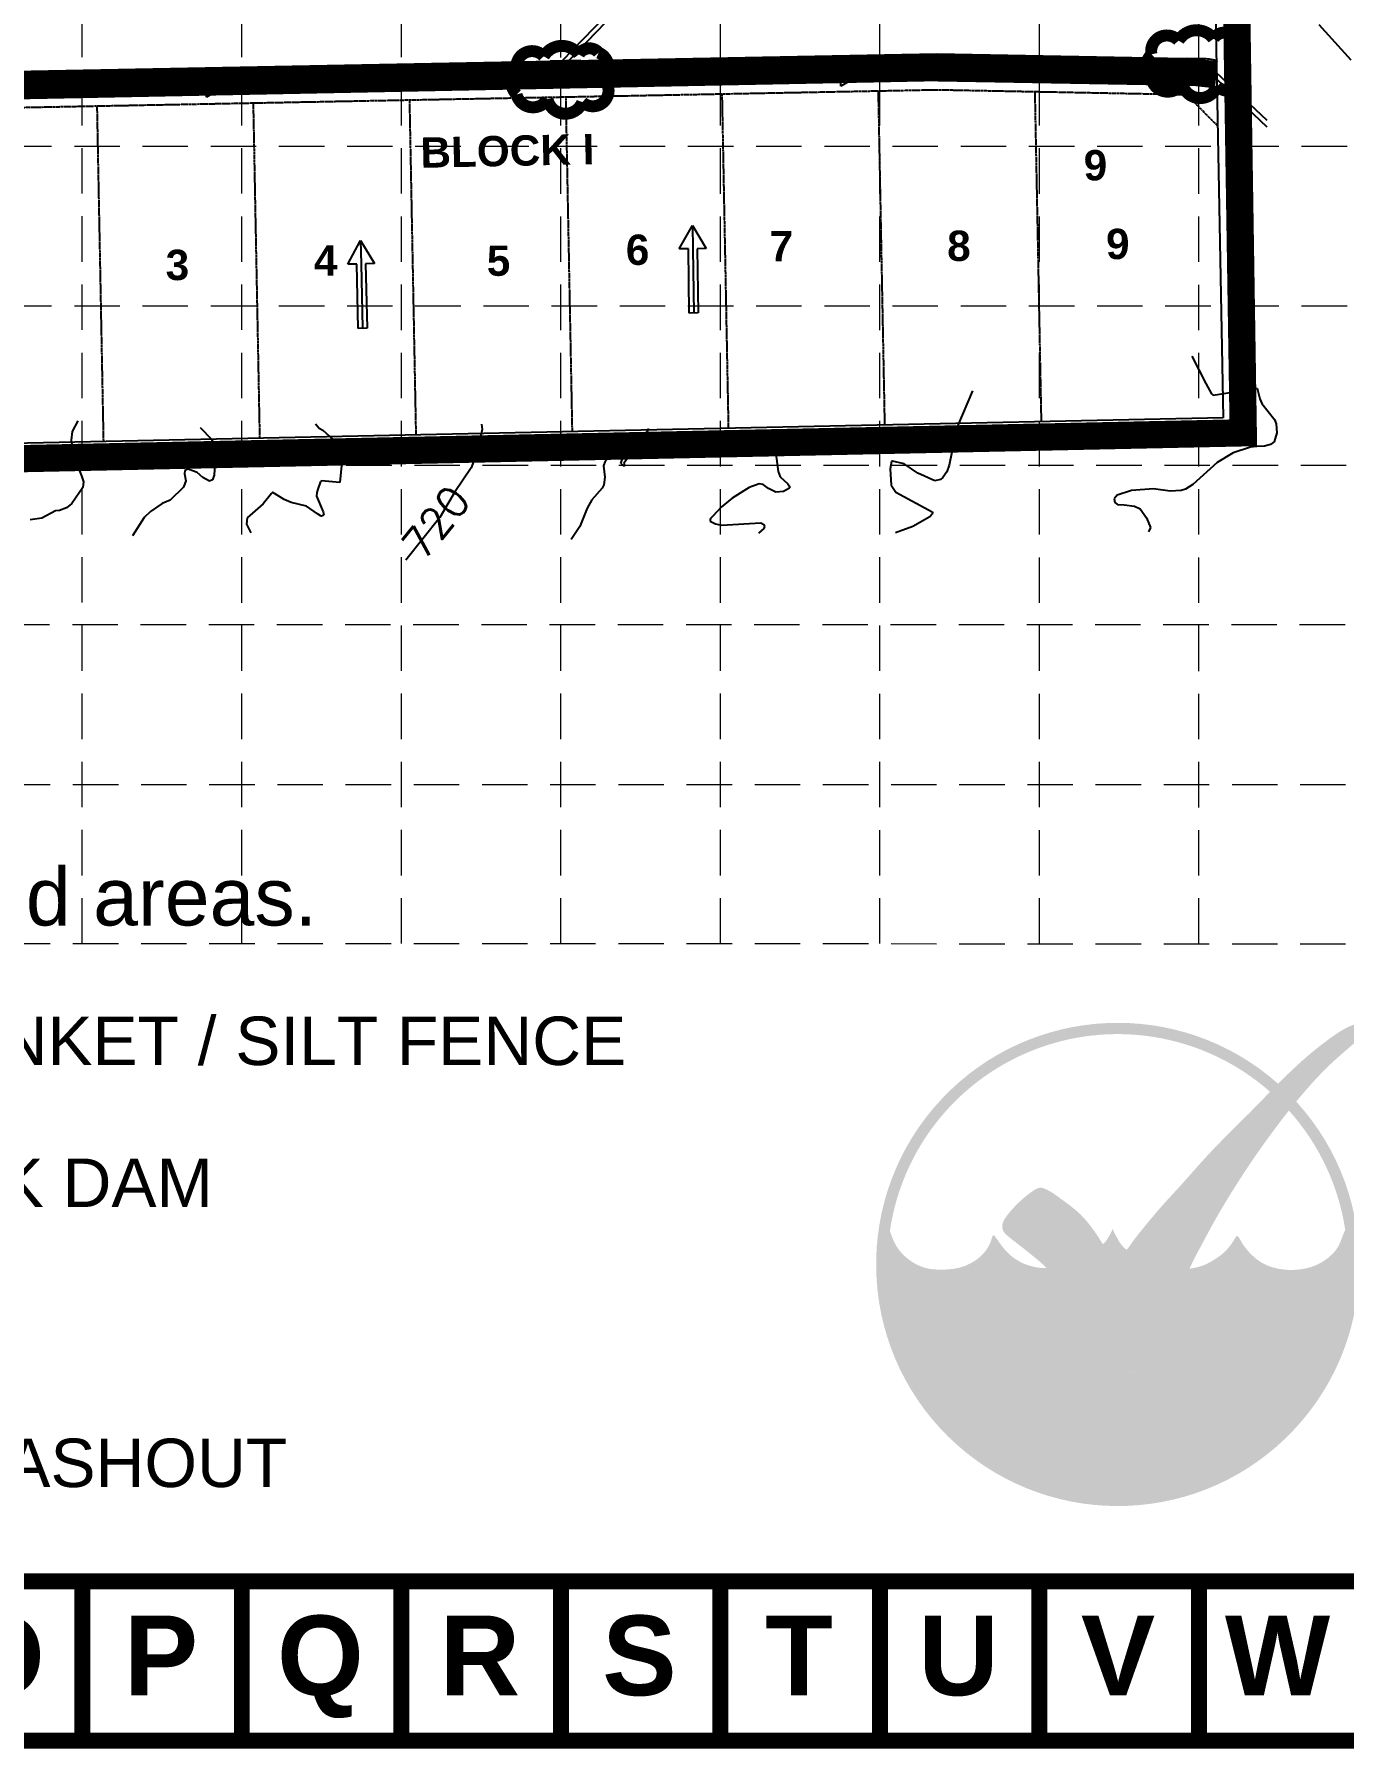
# Model space of a CAD drawing. Header units: inches. Extents: x 2520351 to 2523325, y 7106287 to 7111535.
# Drawn here: x 2521447 to 2521879, y 7106287 to 7106853 of the extents above; entities that cross this region are included whole.
import ezdxf
from ezdxf.enums import TextEntityAlignment as Align

# ---------------------------------------------------------------- set-up
doc = ezdxf.new("R2010")
doc.units = ezdxf.units.IN
doc.header["$MEASUREMENT"] = 0
for name, pattern in [('DASHED', [0.75, 0.5, -0.25]), ('HIDDEN', [0.375, 0.25, -0.125]), ('XSITE-SC2$0$PHANTOM2', [1.25, 0.625, -0.125, 0.125, -0.125, 0.125, -0.125])]:
    doc.linetypes.add(name, pattern=pattern)
for name, color, linetype in [('1 EROSION BLANKET', 84, 'Continuous'), ('BASE', 7, 'Continuous'), ('CONTOURS', 35, 'Continuous'), ('GRID', 254, 'DASHED'), ('LEGEND', 7, 'Continuous'), ('LIMITS OF DISTURBANCE', 1, 'Continuous'), ('LOGO', 7, 'Continuous'), ('STORM', 5, 'Continuous'), ('XDAM-sc2$0$ARROWSHADE', 9, 'Continuous'), ('XPAV-sc2$0$P-FOC', 11, 'Continuous'), ('XSITE-SC$0$bdy-65acres', 1, 'Continuous'), ('XSITE-SC2$0$1-BLOCK-NUMBER', 251, 'Continuous'), ('XSITE-SC2$0$1-LOT NUMBER', 251, 'Continuous'), ('XSITE-SC2$0$P-LOTS', 251, 'XSITE-SC2$0$PHANTOM2'), ('XSITE-SC2$0$P-ROW-01', 3, 'XSITE-SC2$0$PHANTOM2')]:
    doc.layers.add(name, color=color, linetype=linetype)
doc.styles.add("L200'", font='ARIAL.TTF', dxfattribs={"height": 0.001969})
doc.styles.add('LOGO1', font='ROCKEB.TTF', dxfattribs={"height": 25})
doc.styles.get("Standard").update_dxf_attribs({"font": 'ARIALBD.TTF'})
doc.styles.add('XTOPO-SC1-sec$0$L100', font='simplex', dxfattribs={"height": 10})

# ---------------------------------------------------------------- blocks, each defined once
blk = doc.blocks.new('new logo')
at = {"layer": 'LOGO'}
h = blk.add_hatch(color=170, dxfattribs=at)
h.paths.add_polyline_path([(67.43, 44.06), (66.82, 44.7), (66.35, 45.25), (65.96, 45.76), (65.54, 46.4), (65.09, 47.19), (64.7, 47.94), (64.44, 48.47), (64.18, 49.02), (63.92, 49.58), (63.67, 50.15), (63.31, 50.99), (62.9, 52), (62.6, 52.78), (62.42, 53.27), (62.25, 53.75), (62.07, 54.23), (61.88, 54.72), (61.69, 55.22), (61.48, 55.74), (61.26, 56.27), (61.03, 56.81), (60.78, 57.37), (60.52, 57.93), (60.25, 58.5), (59.96, 59.07), (59.66, 59.64), (59.34, 60.2), (59.02, 60.77), (58.68, 61.32), (58.34, 61.87), (57.99, 62.4), (57.64, 62.91), (57.29, 63.4), (56.95, 63.87), (56.61, 64.32), (56.27, 64.74), (55.93, 65.14), (55.58, 65.53), (55.23, 65.91), (54.91, 66.23), (53.98, 66.22), (52.92, 66.33), (52.05, 66.5), (51.45, 66.64), (50.85, 66.81), (50.26, 67.01), (49.41, 67.35), (48.33, 67.91), (47.34, 68.56), (46.46, 69.26), (45.69, 70.02), (45.01, 70.79), (44.44, 71.52), (43.98, 72.16), (43.6, 72.69), (43.42, 72.95), (43.25, 73.18), (43.1, 73.38), (42.96, 73.53), (42.85, 73.65), (42.75, 73.73), (42.66, 73.76), (42.59, 73.76), (42.53, 73.71), (42.48, 73.63), (42.43, 73.52), (42.38, 73.38), (42.33, 73.22), (42.19, 72.76), (41.96, 72.1), (41.67, 71.46), (41.36, 70.91), (40.98, 70.34), (40.53, 69.77), (40.01, 69.21), (39.42, 68.67), (38.77, 68.17), (38.06, 67.7), (37.31, 67.27), (36.53, 66.9), (35.73, 66.59), (34.88, 66.34), (33.96, 66.14), (32.97, 65.99), (31.89, 65.9), (30.76, 65.86), (29.65, 65.89), (28.59, 65.97), (27.62, 66.13), (26.71, 66.36), (25.83, 66.67), (24.95, 67.08), (24.08, 67.58), (23.21, 68.18), (22.36, 68.88), (21.76, 69.47), (21.37, 69.89), (20.98, 70.36), (20.61, 70.88), (20.24, 71.46), (19.89, 72.13), (19.54, 72.89), (19.19, 73.77), (18.85, 74.77, -0.595729), (106.28, 106.77), (106.97, 107.48), (107.53, 108.05), (108.12, 108.64, 37.93689), (112.29, 104.53), (112.05, 104.24), (111.57, 103.66), (111.09, 103.06), (110.61, 102.47, -0.146449), (123.57, 75.01), (123.33, 74.47), (123.13, 73.97), (122.94, 73.5), (122.77, 73.07), (122.51, 72.4), (122.22, 71.72), (121.9, 71.1), (121.52, 70.53), (121.11, 70), (120.66, 69.51), (120.15, 69.03), (119.62, 68.57), (119.04, 68.14), (118.44, 67.73), (117.81, 67.36), (117.15, 67.03), (116.47, 66.74), (115.76, 66.49), (115.03, 66.28), (114.28, 66.11), (113.5, 65.97), (112.72, 65.88), (111.92, 65.82), (111.11, 65.8), (110.29, 65.82), (109.44, 65.89), (108.56, 66.01), (107.66, 66.19), (106.75, 66.43), (105.88, 66.73), (105.05, 67.1), (104.26, 67.53), (103.5, 68.04), (102.78, 68.61), (102.07, 69.26), (101.4, 69.96), (100.78, 70.68), (100.24, 71.38), (99.83, 72.02), (99.55, 72.52), (99.4, 72.79), (99.26, 73.03), (99.13, 73.24), (99.02, 73.4), (98.92, 73.52), (98.82, 73.58), (98.72, 73.6), (98.63, 73.58), (98.54, 73.51), (98.45, 73.42), (98.36, 73.3), (98.26, 73.16), (98.17, 73), (98.06, 72.83), (97.8, 72.39), (97.42, 71.81), (96.93, 71.14), (96.41, 70.55), (95.93, 70.06), (95.41, 69.58), (94.84, 69.11), (94.21, 68.65), (93.52, 68.19), (92.75, 67.74), (91.9, 67.28), (90.95, 66.85), (90.08, 66.57), (89.39, 66.39), (88.62, 66.22), (87.78, 66.08), (87.59, 65.61), (87.38, 65.07), (87.13, 64.45), (86.86, 63.76), (86.57, 63), (86.26, 62.19), (85.94, 61.33), (85.6, 60.44), (85.25, 59.53), (84.91, 58.59), (84.56, 57.66), (84.21, 56.72), (83.87, 55.8), (83.53, 54.89), (83.21, 54.02), (82.9, 53.18), (82.61, 52.38), (82.34, 51.64), (82.09, 50.96), (81.86, 50.33), (81.65, 49.76), (81.33, 48.95), (80.94, 48.06), (80.54, 47.29), (80.1, 46.58), (79.62, 45.94), (79.13, 45.36), (78.61, 44.81), (78.1, 44.32), (77.57, 43.87), (77.04, 43.47), (76.48, 43.12), (75.9, 42.81), (75.31, 42.55), (74.58, 42.28), (73.74, 42.05), (72.97, 41.94), (72.25, 41.93), (71.55, 42.04), (70.87, 42.22), (70.06, 42.5), (69.36, 42.77), (68.67, 43.11), (68.04, 43.53)])
h.paths.add_polyline_path([(71.76, 72.04), (70.7, 73.9), (70.07, 75.23), (69.69, 74.29), (68.67, 72.59), (67.85, 71.67), (67.95, 71.51), (68.11, 71.24), (68.27, 70.99), (68.41, 70.76), (68.55, 70.55), (68.68, 70.37), (68.8, 70.21), (68.92, 70.07), (69.04, 69.95), (69.15, 69.84), (69.26, 69.75), (69.37, 69.67), (69.48, 69.59), (69.59, 69.52), (69.7, 69.46), (69.82, 69.41), (69.94, 69.36), (70.05, 69.32), (70.17, 69.28), (70.29, 69.25), (70.41, 69.22), (70.53, 69.2), (70.64, 69.18), (70.76, 69.17), (70.88, 69.16), (71, 69.15), (71.11, 69.15), (71.22, 69.16), (71.33, 69.17), (71.44, 69.19), (71.54, 69.21), (71.64, 69.24), (71.74, 69.27), (71.84, 69.31), (71.94, 69.35), (72.04, 69.4), (72.14, 69.45), (72.24, 69.51), (72.35, 69.58), (72.45, 69.65), (72.56, 69.72), (72.67, 69.81), (72.78, 69.9), (72.89, 70), (73, 70.1), (73.11, 70.21), (73.22, 70.34), (73.3, 70.42), (72.52, 71.08)], flags=17)
blk.add_hatch(color=240, dxfattribs=at).paths.add_polyline_path([(117.73, 117.3), (118.86, 118.16), (119.82, 118.88), (120.63, 119.47), (121.31, 119.95), (121.89, 120.34), (122.37, 120.64), (122.78, 120.89), (123.13, 121.1), (123.45, 121.27), (123.73, 121.42), (123.99, 121.55), (124.22, 121.67), (124.44, 121.77), (124.65, 121.85), (124.84, 121.93), (125.03, 122.01), (125.21, 122.09), (125.4, 122.16), (125.58, 122.23), (125.76, 122.3), (125.93, 122.37), (126.1, 122.44), (126.26, 122.49), (126.41, 122.55), (126.56, 122.6), (126.69, 122.64), (126.82, 122.67), (126.95, 122.71), (127.06, 122.73), (127.18, 122.76), (127.29, 122.78), (127.39, 122.79), (127.5, 122.8), (127.6, 122.81), (127.7, 122.82), (127.79, 122.82), (127.89, 122.82), (127.98, 122.82), (128.06, 122.81), (128.14, 122.8), (128.22, 122.79), (128.29, 122.78), (128.35, 122.76), (128.42, 122.74), (128.47, 122.72), (128.52, 122.7), (128.57, 122.67), (128.62, 122.64), (128.65, 122.61), (128.69, 122.57), (128.72, 122.53), (128.75, 122.49), (128.77, 122.44), (128.79, 122.39), (128.81, 122.34), (128.82, 122.28), (128.83, 122.21), (128.84, 122.14), (128.84, 122.07), (128.84, 122), (128.83, 121.92), (128.82, 121.84), (128.81, 121.76), (128.79, 121.68), (128.77, 121.6), (128.74, 121.52), (128.7, 121.44), (128.66, 121.35), (128.61, 121.26), (128.56, 121.16), (128.5, 121.06), (128.43, 120.95), (128.35, 120.83), (128.27, 120.7), (128.18, 120.57), (128.08, 120.42), (127.96, 120.27), (127.85, 120.12), (127.71, 119.96), (127.57, 119.79), (127.42, 119.62), (127.25, 119.44), (127.06, 119.24), (126.84, 119.03), (126.58, 118.79), (126.28, 118.52), (125.94, 118.21), (125.54, 117.86), (125.08, 117.47), (124.58, 117.04), (124.04, 116.57), (123.48, 116.08), (122.89, 115.57), (122.3, 115.05), (121.71, 114.53), (121.13, 114.01), (120.58, 113.5), (120.04, 112.99), (119.52, 112.49), (119.01, 111.99), (118.51, 111.49), (118.02, 110.99), (117.53, 110.47), (117.03, 109.94), (116.53, 109.4), (116.03, 108.85), (115.52, 108.29), (115.02, 107.71), (114.51, 107.14), (114.01, 106.56), (113.51, 105.98), (113.02, 105.4), (112.54, 104.82), (112.05, 104.24), (111.57, 103.66), (111.09, 103.06), (110.59, 102.44), (110.09, 101.8), (109.56, 101.13), (109.02, 100.43), (108.45, 99.68), (107.87, 98.9), (107.27, 98.1), (106.66, 97.27), (106.04, 96.43), (105.43, 95.59), (104.82, 94.74), (104.23, 93.91), (103.65, 93.08), (103.08, 92.27), (102.52, 91.46), (101.97, 90.65), (101.42, 89.84), (100.87, 89.01), (100.32, 88.18), (99.77, 87.33), (99.2, 86.45), (98.63, 85.56), (98.06, 84.66), (97.5, 83.76), (96.94, 82.87), (96.4, 81.99), (95.88, 81.13), (95.38, 80.29), (94.91, 79.49), (94.46, 78.72), (94.03, 77.96), (93.61, 77.23), (93.21, 76.5), (92.81, 75.77), (92.41, 75.04), (92.01, 74.29), (91.6, 73.54), (91.18, 72.77), (90.78, 72.02), (90.38, 71.27), (90, 70.56), (89.64, 69.88), (89.31, 69.25), (89.01, 68.69), (88.75, 68.19), (88.53, 67.74), (88.33, 67.32), (88.15, 66.92), (87.97, 66.52), (87.78, 66.08), (87.59, 65.61), (87.38, 65.07), (87.13, 64.45), (86.86, 63.76), (86.57, 63), (86.26, 62.19), (85.94, 61.33), (85.6, 60.44), (85.25, 59.53), (84.91, 58.59), (84.56, 57.66), (84.21, 56.72), (83.87, 55.8), (83.53, 54.89), (83.21, 54.02), (82.9, 53.18), (82.61, 52.38), (82.34, 51.64), (82.09, 50.96), (81.86, 50.33), (81.65, 49.76), (81.44, 49.23), (81.24, 48.75), (81.04, 48.29), (80.84, 47.87), (80.64, 47.48), (80.43, 47.11), (80.2, 46.75), (79.97, 46.41), (79.73, 46.09), (79.49, 45.78), (79.24, 45.49), (78.99, 45.21), (78.74, 44.95), (78.48, 44.69), (78.23, 44.45), (77.97, 44.21), (77.71, 43.99), (77.44, 43.78), (77.17, 43.58), (76.9, 43.39), (76.62, 43.21), (76.33, 43.04), (76.04, 42.89), (75.75, 42.75), (75.45, 42.62), (75.16, 42.5), (74.87, 42.39), (74.58, 42.29), (74.3, 42.2), (74.02, 42.13), (73.75, 42.07), (73.49, 42.02), (73.23, 41.98), (72.98, 41.95), (72.73, 41.94), (72.49, 41.93), (72.24, 41.94), (72.01, 41.97), (71.77, 42), (71.53, 42.05), (71.3, 42.11), (71.06, 42.17), (70.83, 42.24), (70.59, 42.32), (70.35, 42.4), (70.12, 42.48), (69.88, 42.57), (69.64, 42.66), (69.4, 42.76), (69.16, 42.87), (68.93, 42.98), (68.69, 43.11), (68.47, 43.25), (68.25, 43.39), (68.04, 43.55), (67.83, 43.72), (67.62, 43.9), (67.42, 44.09), (67.22, 44.28), (67.03, 44.49), (66.83, 44.69), (66.64, 44.9), (66.45, 45.13), (66.26, 45.36), (66.06, 45.62), (65.86, 45.91), (65.65, 46.23), (65.43, 46.59), (65.2, 47), (64.96, 47.45), (64.7, 47.94), (64.44, 48.47), (64.18, 49.02), (63.92, 49.58), (63.67, 50.15), (63.43, 50.71), (63.2, 51.26), (62.99, 51.78), (62.79, 52.29), (62.6, 52.78), (62.42, 53.27), (62.25, 53.75), (62.07, 54.23), (61.88, 54.72), (61.69, 55.22), (61.48, 55.74), (61.26, 56.27), (61.03, 56.81), (60.78, 57.37), (60.52, 57.93), (60.25, 58.5), (59.96, 59.07), (59.66, 59.64), (59.34, 60.2), (59.02, 60.77), (58.68, 61.32), (58.34, 61.87), (57.99, 62.4), (57.64, 62.91), (57.29, 63.4), (56.95, 63.87), (56.61, 64.32), (56.27, 64.74), (55.93, 65.14), (55.58, 65.53), (55.23, 65.91), (54.86, 66.28), (54.49, 66.65), (54.09, 67.01), (53.68, 67.39), (53.25, 67.76), (52.81, 68.14), (52.35, 68.52), (51.89, 68.9), (51.42, 69.28), (50.95, 69.66), (50.48, 70.04), (50.01, 70.41), (49.54, 70.78), (49.09, 71.13), (48.65, 71.47), (48.24, 71.8), (47.84, 72.11), (47.47, 72.4), (47.14, 72.66), (46.83, 72.9), (46.56, 73.11), (46.32, 73.3), (46.11, 73.47), (45.92, 73.63), (45.75, 73.78), (45.6, 73.92), (45.46, 74.05), (45.34, 74.18), (45.23, 74.31), (45.13, 74.44), (45.04, 74.56), (44.96, 74.69), (44.9, 74.82), (44.84, 74.96), (44.8, 75.1), (44.76, 75.24), (44.73, 75.39), (44.72, 75.54), (44.71, 75.69), (44.7, 75.84), (44.71, 75.99), (44.72, 76.15), (44.75, 76.3), (44.78, 76.45), (44.81, 76.6), (44.86, 76.75), (44.92, 76.9), (44.99, 77.06), (45.07, 77.23), (45.17, 77.4), (45.29, 77.59), (45.42, 77.8), (45.57, 78.01), (45.73, 78.24), (45.91, 78.48), (46.11, 78.73), (46.32, 78.99), (46.55, 79.26), (46.8, 79.54), (47.06, 79.83), (47.33, 80.13), (47.62, 80.43), (47.91, 80.73), (48.21, 81.04), (48.52, 81.34), (48.84, 81.64), (49.16, 81.93), (49.48, 82.21), (49.79, 82.48), (50.1, 82.74), (50.41, 82.98), (50.7, 83.21), (50.98, 83.42), (51.24, 83.62), (51.49, 83.79), (51.7, 83.95), (51.9, 84.08), (52.08, 84.19), (52.25, 84.29), (52.4, 84.38), (52.55, 84.45), (52.68, 84.51), (52.82, 84.56), (52.95, 84.61), (53.08, 84.64), (53.21, 84.67), (53.34, 84.69), (53.47, 84.7), (53.6, 84.7), (53.72, 84.69), (53.85, 84.68), (53.97, 84.65), (54.1, 84.62), (54.22, 84.58), (54.35, 84.54), (54.48, 84.48), (54.61, 84.43), (54.74, 84.36), (54.88, 84.3), (55.02, 84.23), (55.17, 84.15), (55.34, 84.06), (55.51, 83.97), (55.7, 83.86), (55.91, 83.73), (56.14, 83.59), (56.4, 83.42), (56.68, 83.23), (56.99, 83.01), (57.32, 82.78), (57.67, 82.53), (58.03, 82.27), (58.4, 81.99), (58.79, 81.71), (59.18, 81.42), (59.57, 81.13), (59.97, 80.83), (60.37, 80.53), (60.76, 80.22), (61.15, 79.91), (61.54, 79.59), (61.91, 79.27), (62.28, 78.93), (62.64, 78.6), (62.98, 78.25), (63.32, 77.9), (63.65, 77.54), (63.97, 77.17), (64.29, 76.79), (64.6, 76.4), (64.91, 76.01), (65.22, 75.6), (65.52, 75.19), (65.82, 74.78), (66.11, 74.37), (66.39, 73.96), (66.66, 73.57), (66.91, 73.18), (67.15, 72.81), (67.37, 72.45), (67.58, 72.12), (67.77, 71.8), (67.95, 71.51), (68.11, 71.24), (68.27, 70.99), (68.41, 70.76), (68.55, 70.55), (68.68, 70.37), (68.8, 70.21), (68.92, 70.07), (69.04, 69.95), (69.15, 69.84), (69.26, 69.75), (69.37, 69.67), (69.48, 69.59), (69.59, 69.52), (69.7, 69.46), (69.82, 69.41), (69.94, 69.36), (70.05, 69.32), (70.17, 69.28), (70.29, 69.25), (70.41, 69.22), (70.53, 69.2), (70.64, 69.18), (70.76, 69.17), (70.88, 69.16), (71, 69.15), (71.11, 69.15), (71.22, 69.16), (71.33, 69.17), (71.44, 69.19), (71.54, 69.21), (71.64, 69.24), (71.74, 69.27), (71.84, 69.31), (71.94, 69.35), (72.04, 69.4), (72.14, 69.45), (72.24, 69.51), (72.35, 69.58), (72.45, 69.65), (72.56, 69.72), (72.67, 69.81), (72.78, 69.9), (72.89, 70), (73, 70.1), (73.11, 70.21), (73.22, 70.34), (73.34, 70.47), (73.46, 70.61), (73.58, 70.77), (73.72, 70.94), (73.85, 71.12), (74, 71.32), (74.15, 71.53), (74.32, 71.77), (74.5, 72.01), (74.68, 72.27), (74.88, 72.55), (75.09, 72.84), (75.32, 73.15), (75.56, 73.46), (75.82, 73.79), (76.09, 74.14), (76.37, 74.49), (76.67, 74.87), (76.99, 75.25), (77.32, 75.65), (77.66, 76.07), (78.02, 76.5), (78.39, 76.95), (78.77, 77.42), (79.18, 77.91), (79.6, 78.4), (80.03, 78.92), (80.49, 79.45), (80.96, 80), (81.46, 80.56), (81.97, 81.13), (82.5, 81.72), (83.04, 82.31), (83.59, 82.91), (84.14, 83.51), (84.68, 84.1), (85.22, 84.68), (85.74, 85.25), (86.24, 85.81), (86.73, 86.35), (87.2, 86.89), (87.67, 87.41), (88.13, 87.94), (88.59, 88.46), (89.06, 88.98), (89.53, 89.52), (90.01, 90.05), (90.5, 90.6), (91, 91.16), (91.52, 91.73), (92.06, 92.31), (92.61, 92.9), (93.18, 93.5), (93.77, 94.12), (94.38, 94.75), (95.01, 95.39), (95.64, 96.03), (96.28, 96.68), (96.92, 97.32), (97.56, 97.96), (98.19, 98.58), (98.8, 99.19), (99.39, 99.77), (99.96, 100.34), (100.52, 100.9), (101.07, 101.45), (101.61, 101.98), (102.14, 102.52), (102.66, 103.05), (103.19, 103.59), (103.72, 104.13), (104.25, 104.67), (104.78, 105.23), (105.32, 105.78), (105.86, 106.34), (106.41, 106.91), (106.97, 107.48), (107.53, 108.05), (108.11, 108.62), (108.69, 109.2), (109.27, 109.77), (109.86, 110.34), (110.45, 110.91), (111.04, 111.47), (111.62, 112.02), (112.2, 112.56), (112.77, 113.1), (113.35, 113.62), (113.95, 114.16), (114.58, 114.71), (115.26, 115.3), (116.01, 115.91), (116.82, 116.58)])
at = {"layer": 'LOGO', "style": 'LOGO1'}
for s, height, width, p in [('SWPPP', 31.324, 1.115, (136.96, 67.05)), ('www.swppp.com', 18.1118, 0.77, (135.01, 33.35))]:
    blk.add_text(s, height=height, dxfattribs=dict(at, width=width)).set_placement(p)

msp = doc.modelspace()

# ---------------------------------------------------------------- linework, layer by layer
for p, q in [((2521712.99, 7106841.95), (2521712.96, 7106844.95)), ((2521712.96, 7106844.95), (2521720.71, 7106840.56)), ((2521482.35, 7106838.11), (2521503.56, 7106838.27)), ((2521482.38, 7106835.21), (2521482.35, 7106838.11)), ((2521503.56, 7106838.27), (2521503.54, 7106841.27)), ((2521503.54, 7106841.27), (2521511.28, 7106836.88)), ((2521691.78, 7106841.79), (2521712.99, 7106841.95)), ((2521691.8, 7106838.89), (2521691.78, 7106841.79)), ((2521713.01, 7106839.05), (2521691.8, 7106838.89)), ((2521713.03, 7106836.05), (2521713.01, 7106839.05)), ((2521720.71, 7106840.56), (2521713.03, 7106836.05)), ((2521503.59, 7106835.37), (2521482.38, 7106835.21)), ((2521503.61, 7106832.37), (2521503.59, 7106835.37)), ((2521511.28, 7106836.88), (2521503.61, 7106832.37)), ((2521659.67, 7106782.3), (2521664.01, 7106790.07)), ((2521664.01, 7106790.07), (2521668.58, 7106782.43)), ((2521550.25, 7106777.25), (2521554.52, 7106785.06)), ((2521554.52, 7106785.06), (2521559.15, 7106777.46)), ((2521662.68, 7106782.34), (2521659.67, 7106782.3)), ((2521662.98, 7106761.13), (2521662.68, 7106782.34)), ((2521668.58, 7106782.43), (2521665.57, 7106782.39)), ((2521665.57, 7106782.39), (2521665.88, 7106761.18)), ((2521553.25, 7106777.32), (2521550.25, 7106777.25)), ((2521553.74, 7106756.11), (2521553.25, 7106777.32)), ((2521559.15, 7106777.46), (2521556.15, 7106777.39)), ((2521556.15, 7106777.39), (2521556.64, 7106756.18)), ((2521665.88, 7106761.18), (2521662.98, 7106761.13)), ((2521556.64, 7106756.18), (2521553.74, 7106756.11))]:
    msp.add_line(p, q)
at = {"layer": '1 EROSION BLANKET', "const_width": 9}
msp.add_lwpolyline([(2521836.94, 7106839.8), (2521829.91, 7106840.58), (2521742.67, 7106842.12), (2521359.2, 7106834.54, 0.450517), (2521345.85, 7106819.33), (2521348.92, 7106815.5), (2521350.67, 7106716.19)], format="xyb", dxfattribs=at)
at = {"layer": 'BASE', "const_width": 5.26}
for points in [[(2522726.09, 7106289.98), (2522726.09, 7109659.08), (2520620.41, 7109659.08), (2520620.41, 7106289.98)], [(2522673.45, 7106342.62), (2522673.45, 7109606.44), (2520673.05, 7109606.44), (2520673.05, 7106342.62)]]:
    msp.add_lwpolyline(points, close=True, dxfattribs=at)
for points in [[(2521462.68, 7106342.62), (2521462.68, 7106289.98)], [(2521515.32, 7106342.62), (2521515.32, 7106289.98)], [(2521567.97, 7106342.62), (2521567.97, 7106289.98)], [(2521620.61, 7106342.62), (2521620.61, 7106289.98)], [(2521673.25, 7106342.62), (2521673.25, 7106289.98)], [(2521725.89, 7106342.62), (2521725.89, 7106289.98)], [(2521778.53, 7106342.62), (2521778.53, 7106289.98)], [(2521831.18, 7106342.62), (2521831.18, 7106289.98)]]:
    msp.add_lwpolyline(points, dxfattribs=at)
at = {"layer": 'CONTOURS'}
for p, q in [((2521870.69, 7106856.4, 715), (2521881.28, 7106844.78, 715)), ((2521828.86, 7106746.97, 716), (2521833.49, 7106737.93, 716)), ((2521833.49, 7106737.93, 716), (2521835.26, 7106734.55, 716)), ((2521835.84, 7106734.07, 716), (2521850.34, 7106736.33, 716)), ((2521850.34, 7106736.33, 716), (2521851.27, 7106732.82, 716)), ((2521756.39, 7106735.52, 717), (2521751.48, 7106723.86, 717)), ((2521835.26, 7106734.55, 716), (2521835.84, 7106734.07, 716)), ((2521851.27, 7106732.82, 716), (2521851.93, 7106731.34, 716)), ((2521851.93, 7106731.34, 716), (2521856.07, 7106726, 716)), ((2521461.16, 7106725.6, 723), (2521459.28, 7106722.1, 723)), ((2521539.61, 7106724.65, 721), (2521540.8, 7106723.17, 721)), ((2521856.07, 7106726, 716), (2521856.66, 7106724.63, 716)), ((2521459.28, 7106722.1, 723), (2521458.95, 7106719.2, 723)), ((2521458.95, 7106719.2, 723), (2521459.86, 7106713.82, 723)), ((2521501.59, 7106723.39, 722), (2521505.33, 7106719.49, 722)), ((2521505.33, 7106719.49, 722), (2521505.81, 7106718.35, 722)), ((2521540.8, 7106723.17, 721), (2521542.02, 7106722.49, 721)), ((2521542.02, 7106722.49, 721), (2521545.22, 7106719.65, 721)), ((2521545.22, 7106719.65, 721), (2521546.63, 7106717.98, 721)), ((2521594.62, 7106722.7, 720), (2521593.01, 7106715.23, 720)), ((2521594.37, 7106724.52, 720), (2521594.62, 7106722.7, 720)), ((2521648.46, 7106720.67, 719), (2521641.4, 7106711.61, 719)), ((2521649.54, 7106723.03, 719), (2521648.46, 7106720.67, 719)), ((2521751.48, 7106723.86, 717), (2521749.6, 7106715.2, 717)), ((2521856.85, 7106721.59, 716), (2521856.01, 7106718.66, 716)), ((2521856.66, 7106724.63, 716), (2521856.85, 7106721.59, 716)), ((2521459.86, 7106713.82, 723), (2521462.44, 7106707.45, 723)), ((2521505.81, 7106718.35, 722), (2521506.47, 7106713.41, 722)), ((2521506.47, 7106713.41, 722), (2521506.21, 7106707.69, 722)), ((2521546.63, 7106717.98, 721), (2521547.66, 7106716.16, 721)), ((2521547.66, 7106716.16, 721), (2521548.15, 7106714.12, 721)), ((2521548.15, 7106714.12, 721), (2521548.28, 7106711.94, 721)), ((2521593.01, 7106715.23, 720), (2521591.03, 7106710.08, 720)), ((2521637.02, 7106713.95, 719), (2521635.25, 7106712.33, 719)), ((2521638.74, 7106714.89, 719), (2521637.02, 7106713.95, 719)), ((2521640.19, 7106715.11, 719), (2521638.74, 7106714.89, 719)), ((2521641.04, 7106714.73, 719), (2521640.19, 7106715.11, 719)), ((2521640.43, 7106711.5, 719), (2521641.2, 7106713.81, 719)), ((2521641.2, 7106713.81, 719), (2521641.04, 7106714.73, 719)), ((2521691.71, 7106717.12, 718), (2521691.57, 7106714.65, 718)), ((2521691.57, 7106714.65, 718), (2521692.35, 7106708.86, 718)), ((2521692.26, 7106718.93, 718), (2521691.71, 7106717.12, 718)), ((2521749.6, 7106715.2, 717), (2521748.71, 7106710.9, 717)), ((2521842.41, 7106715, 716), (2521837.2, 7106711.87, 716)), ((2521848.17, 7106716.86, 716), (2521842.41, 7106715, 716)), ((2521850.22, 7106717.16, 716), (2521848.17, 7106716.86, 716)), ((2521852.83, 7106717.28, 716), (2521850.22, 7106717.16, 716)), ((2521854.8, 7106717.82, 716), (2521852.83, 7106717.28, 716)), ((2521856.01, 7106718.66, 716), (2521854.8, 7106717.82, 716)), ((2521496.55, 7106709.2, 722), (2521496.37, 7106708.11, 722)), ((2521496.37, 7106708.11, 722), (2521496.85, 7106705.76, 722)), ((2521497.58, 7106709.59, 722), (2521496.55, 7106709.2, 722)), ((2521500.54, 7106708.55, 722), (2521497.58, 7106709.59, 722)), ((2521502.48, 7106706.88, 722), (2521500.54, 7106708.55, 722)), ((2521506.21, 7106707.69, 722), (2521505.65, 7106706.1, 722)), ((2521548.28, 7106711.94, 721), (2521547.69, 7106705.19, 721)), ((2521591.03, 7106710.08, 720), (2521585.54, 7106701.88, 720)), ((2521635.25, 7106712.33, 719), (2521634.67, 7106710.68, 719)), ((2521634.67, 7106710.68, 719), (2521635.09, 7106707.01, 719)), ((2521640.44, 7106711.48, 719), (2521640.43, 7106711.5, 719)), ((2521640.45, 7106711.46, 719), (2521640.44, 7106711.48, 719)), ((2521641.34, 7106710.67, 719), (2521640.45, 7106711.46, 719)), ((2521641.45, 7106710.66, 719), (2521641.34, 7106710.67, 719)), ((2521641.4, 7106711.61, 719), (2521641.58, 7106710.86, 719)), ((2521641.53, 7106710.68, 719), (2521641.45, 7106710.66, 719)), ((2521641.57, 7106710.75, 719), (2521641.53, 7106710.68, 719)), ((2521641.58, 7106710.86, 719), (2521641.57, 7106710.75, 719)), ((2521692.35, 7106708.86, 718), (2521692.96, 7106707.12, 718)), ((2521729.71, 7106712.17, 717), (2521729.27, 7106709.79, 717)), ((2521729.27, 7106709.79, 717), (2521729.55, 7106704.38, 717)), ((2521730.01, 7106712.29, 717), (2521729.71, 7106712.17, 717)), ((2521733.92, 7106711.39, 717), (2521730.01, 7106712.29, 717)), ((2521738.36, 7106708.28, 717), (2521733.92, 7106711.39, 717)), ((2521743.99, 7106705.82, 717), (2521738.36, 7106708.28, 717)), ((2521747.95, 7106708.73, 717), (2521746.66, 7106706.83, 717)), ((2521748.71, 7106710.9, 717), (2521747.95, 7106708.73, 717)), ((2521837.2, 7106711.87, 716), (2521829.17, 7106704.54, 716)), ((2521462.86, 7106703.61, 723), (2521459.21, 7106698.33, 723)), ((2521462.44, 7106707.45, 723), (2521463.09, 7106705.45, 723)), ((2521463.09, 7106705.45, 723), (2521462.86, 7106703.61, 723)), ((2521496.06, 7106703.67, 722), (2521491.72, 7106699.38, 722)), ((2521496.85, 7106705.76, 722), (2521496.06, 7106703.67, 722)), ((2521504.67, 7106705.69, 722), (2521502.48, 7106706.88, 722)), ((2521505.65, 7106706.1, 722), (2521504.67, 7106705.69, 722)), ((2521540.35, 7106703.08, 721), (2521540.07, 7106701.91, 721)), ((2521541.32, 7106705.51, 721), (2521540.35, 7106703.08, 721)), ((2521541.61, 7106705.77, 721), (2521541.32, 7106705.51, 721)), ((2521547.69, 7106705.19, 721), (2521541.61, 7106705.77, 721)), ((2521634.28, 7106703.38, 719), (2521630.83, 7106699.46, 719)), ((2521634.82, 7106704.5, 719), (2521634.28, 7106703.38, 719)), ((2521635.09, 7106707.01, 719), (2521634.82, 7106704.5, 719)), ((2521682.79, 7106703.61, 718), (2521677.13, 7106700.06, 718)), ((2521685.99, 7106704.77, 718), (2521682.79, 7106703.61, 718)), ((2521687.31, 7106704.56, 718), (2521685.99, 7106704.77, 718)), ((2521689.16, 7106703.26, 718), (2521687.31, 7106704.56, 718)), ((2521691.56, 7106702, 718), (2521689.16, 7106703.26, 718)), ((2521694.02, 7106702.24, 718), (2521691.56, 7106702, 718)), ((2521692.96, 7106707.12, 718), (2521695.53, 7106704.77, 718)), ((2521696.08, 7106703.35, 718), (2521694.02, 7106702.24, 718)), ((2521695.53, 7106704.77, 718), (2521696.2, 7106703.78, 718)), ((2521696.2, 7106703.78, 718), (2521696.08, 7106703.35, 718)), ((2521729.55, 7106704.38, 717), (2521731.13, 7106702.04, 717)), ((2521731.13, 7106702.04, 717), (2521743.1, 7106695.5, 717)), ((2521745.83, 7106706.2, 717), (2521743.99, 7106705.82, 717)), ((2521746.66, 7106706.83, 717), (2521745.83, 7106706.2, 717)), ((2521808.88, 7106702.6, 716), (2521804.13, 7106701.03, 716)), ((2521816.14, 7106703.12, 716), (2521808.88, 7106702.6, 716)), ((2521821.62, 7106702.39, 716), (2521816.14, 7106703.12, 716)), ((2521825.31, 7106702.63, 716), (2521821.62, 7106702.39, 716)), ((2521826.7, 7106703.02, 716), (2521825.31, 7106702.63, 716)), ((2521829.17, 7106704.54, 716), (2521826.7, 7106703.02, 716)), ((2521457.44, 7106696.82, 723), (2521455.18, 7106695.99, 723)), ((2521459.21, 7106698.33, 723), (2521457.44, 7106696.82, 723)), ((2521489.07, 7106698.33, 722), (2521485.23, 7106695.69, 722)), ((2521491.72, 7106699.38, 722), (2521489.07, 7106698.33, 722)), ((2521522.39, 7106698.15, 721), (2521517.11, 7106693.52, 721)), ((2521525.16, 7106701.59, 721), (2521522.39, 7106698.15, 721)), ((2521525.44, 7106701.89, 721), (2521525.16, 7106701.59, 721)), ((2521525.65, 7106701.92, 721), (2521525.44, 7106701.89, 721)), ((2521526.13, 7106701.65, 721), (2521525.65, 7106701.92, 721)), ((2521529.28, 7106699.64, 721), (2521526.13, 7106701.65, 721)), ((2521531.62, 7106698.65, 721), (2521529.28, 7106699.64, 721)), ((2521536.64, 7106697.47, 721), (2521531.62, 7106698.65, 721)), ((2521540.34, 7106694.87, 721), (2521536.64, 7106697.47, 721)), ((2521540.07, 7106701.91, 721), (2521540, 7106700.76, 721)), ((2521540, 7106700.76, 721), (2521542.19, 7106695.57, 721)), ((2521585.54, 7106701.88, 720), (2521580.64, 7106693.65, 720)), ((2521629.25, 7106696.74, 719), (2521626.85, 7106690.74, 719)), ((2521630.83, 7106699.46, 719), (2521629.25, 7106696.74, 719)), ((2521673.49, 7106697.08, 718), (2521670.79, 7106694.13, 718)), ((2521677.13, 7106700.06, 718), (2521673.49, 7106697.08, 718)), ((2521804.13, 7106701.03, 716), (2521803.23, 7106699.88, 716)), ((2521803.23, 7106699.88, 716), (2521803.42, 7106698.62, 716)), ((2521803.42, 7106698.62, 716), (2521804.33, 7106697.96, 716)), ((2521804.33, 7106697.96, 716), (2521806.54, 7106697.83, 716)), ((2521806.54, 7106697.83, 716), (2521809.91, 7106697.43, 716)), ((2521809.91, 7106697.43, 716), (2521811.75, 7106696.51, 716)), ((2521811.75, 7106696.51, 716), (2521813.9, 7106693.57, 716)), ((2521449.36, 7106693.45, 723), (2521445.42, 7106692.88, 723)), ((2521453.86, 7106695.83, 723), (2521449.36, 7106693.45, 723)), ((2521455.18, 7106695.99, 723), (2521453.86, 7106695.83, 723)), ((2521483.05, 7106693.64, 722), (2521479.23, 7106687.6, 722)), ((2521485.23, 7106695.69, 722), (2521483.05, 7106693.64, 722)), ((2521517.11, 7106693.52, 721), (2521516.85, 7106691.48, 721)), ((2521516.85, 7106691.48, 721), (2521518.31, 7106688.63, 721)), ((2521541.5, 7106694.14, 721), (2521540.34, 7106694.87, 721)), ((2521541.65, 7106694.12, 721), (2521541.5, 7106694.14, 721)), ((2521542.16, 7106694.36, 721), (2521541.65, 7106694.12, 721)), ((2521542.35, 7106694.7, 721), (2521542.16, 7106694.36, 721)), ((2521542.19, 7106695.57, 721), (2521542.35, 7106694.7, 721)), ((2521580.64, 7106693.65, 720), (2521569.44, 7106679.62, 720)), ((2521626.85, 7106690.74, 719), (2521624.01, 7106686.45, 719)), ((2521669.99, 7106693.35, 718), (2521669.83, 7106693.06, 718)), ((2521669.83, 7106693.06, 718), (2521669.9, 7106692.52, 718)), ((2521669.9, 7106692.52, 718), (2521671.58, 7106691.54, 718)), ((2521670.79, 7106694.13, 718), (2521669.99, 7106693.35, 718)), ((2521671.58, 7106691.54, 718), (2521673.66, 7106691.14, 718)), ((2521673.66, 7106691.14, 718), (2521686.6, 7106691.89, 718)), ((2521686.6, 7106691.89, 718), (2521687.56, 7106691.36, 718)), ((2521687.79, 7106690.7, 718), (2521687.55, 7106690.05, 718)), ((2521687.56, 7106691.36, 718), (2521687.79, 7106690.7, 718)), ((2521736.74, 7106690.69, 717), (2521731.08, 7106688.6, 717)), ((2521742.38, 7106693.93, 717), (2521736.74, 7106690.69, 717)), ((2521743.14, 7106694.73, 717), (2521742.38, 7106693.93, 717)), ((2521743.1, 7106695.5, 717), (2521743.23, 7106695.27, 717)), ((2521743.23, 7106695.27, 717), (2521743.14, 7106694.73, 717)), ((2521813.9, 7106693.57, 716), (2521815.23, 7106690.43, 716)), ((2521687.55, 7106690.05, 718), (2521685.86, 7106688.47, 718)), ((2521815.23, 7106690.43, 716), (2521814.57, 7106688.98, 716))]:
    msp.add_line(p, q, dxfattribs=at)
at = {"layer": 'GRID', "color": 252, "linetype": 'HIDDEN', "lineweight": 0, "ltscale": 60}
for p, q in [((2521462.68, 7106553.08), (2521462.68, 7109606.44)), ((2521515.32, 7106553.07), (2521515.32, 7109606.44)), ((2521567.97, 7106553.06), (2521567.97, 7109606.44)), ((2521620.61, 7106553.05), (2521620.61, 7109606.44)), ((2521673.25, 7106553.05), (2521673.25, 7109606.44)), ((2521725.89, 7106553.04), (2521725.89, 7109606.44)), ((2521778.53, 7106553.03), (2521778.53, 7109606.44)), ((2521831.18, 7106553.02), (2521831.18, 7109606.44)), ((2520672.55, 7106816.22), (2522672.95, 7106816.22)), ((2520672.55, 7106763.58), (2522672.95, 7106763.58)), ((2520672.27, 7106710.98), (2522671.28, 7106710.87)), ((2520671.9, 7106658.19), (2522671.28, 7106658.54)), ((2520672.08, 7106605.66), (2522671.48, 7106605.52)), ((2520672.08, 7106553.2), (2522671.41, 7106552.89))]:
    msp.add_line(p, q, dxfattribs=at)
at = {"layer": 'LEGEND', "color": 170, "ltscale": 100, "const_width": 3.95}
for points in [[(2521824.43, 7106851.05, 0.520567), (2521824.43, 7106851.05, 0.765195), (2521815.5, 7106846.55, 0.417879), (2521815.44, 7106838.46, 0.6649), (2521825.65, 7106836.9, 0.744833), (2521837.17, 7106835.93, 0.975642), (2521844.34, 7106843.34, 0.520567), (2521842.55, 7106852.27, 0.520567), (2521836, 7106851.67, 0.540264), (2521824.43, 7106851.05)], [(2521614.96, 7106845.88, 0.520567), (2521614.96, 7106845.88, 0.765195), (2521606.02, 7106841.38, 0.417879), (2521605.97, 7106833.29, 0.6649), (2521616.18, 7106831.73, 0.744833), (2521627.69, 7106830.76, 0.975642), (2521634.86, 7106838.17, 0.520567), (2521633.08, 7106847.1, 0.520567), (2521626.53, 7106846.5, 0.540264), (2521614.96, 7106845.88)]]:
    msp.add_lwpolyline(points, format="xyb", close=True, dxfattribs=at)
at = {"layer": 'LIMITS OF DISTURBANCE', "linetype": 'DASHED', "ltscale": 100, "const_width": 9}
msp.add_lwpolyline([(2521082.65, 7108652.3, -0.074702), (2520903.73, 7107804.13), (2521042.73, 7107757.09), (2521040.03, 7107740.87), (2521047.24, 7107725.86), (2521083.87, 7107711.75), (2520992.09, 7107487.1), (2520908.92, 7107310.63), (2520838.45, 7107181.3), (2520788.38, 7107100.7), (2520757.62, 7107043.85, 0.132205), (2520704.96, 7106821.91), (2520704.06, 7106704.68), (2520704.06, 7106697.48), (2521845.8, 7106721.63), (2521829.96, 7107737.68), (2522599.98, 7107747.75), (2522601.01, 7107723.88), (2522623.34, 7107724.91), (2522620.74, 7107814.71), (2522594.78, 7107814.19), (2522566.61, 7109366.72)], format="xyb", dxfattribs=at)
at = {"layer": 'STORM', "color": 5, "ltscale": 0.25}
for points in [[(2521621, 7106844.37), (2521645.51, 7106869.85)], [(2521623.12, 7106844.41), (2521647.63, 7106869.89)]]:
    msp.add_lwpolyline(points, dxfattribs=at)
at = {"layer": 'STORM', "color": 5}
for points in [[(2521617.12, 7106840.79), (2521627.12, 7106840.99), (2521627.05, 7106844.49), (2521617.06, 7106844.29)], [(2521617.12, 7106840.79), (2521627.12, 7106840.99), (2521627.05, 7106844.49), (2521617.06, 7106844.29)], [(2521617.61, 7106841.3), (2521626.61, 7106841.48), (2521626.56, 7106843.98), (2521617.57, 7106843.8)], [(2521826.85, 7106841.68), (2521832.85, 7106841.56), (2521832.91, 7106845.06), (2521826.92, 7106845.18)], [(2521826.85, 7106841.67), (2521832.85, 7106841.56), (2521832.91, 7106845.06), (2521826.92, 7106845.17)], [(2521827.36, 7106842.17), (2521832.36, 7106842.07), (2521832.41, 7106844.57), (2521827.41, 7106844.67)]]:
    msp.add_lwpolyline(points, close=True, dxfattribs=at)
at = {"layer": 'STORM', "flags": 128}
for points in [[(2521832.9, 7106844.33), (2521853.54, 7106824.77)], [(2521832.86, 7106842.3), (2521853.6, 7106822.65)]]:
    msp.add_lwpolyline(points, dxfattribs=at)
at = {"layer": 'XDAM-sc2$0$ARROWSHADE'}
for p, q in [((2521713, 7106840.5), (2521691.79, 7106840.34)), ((2521720.71, 7106840.56), (2521713, 7106840.5)), ((2521503.58, 7106836.82), (2521482.36, 7106836.66)), ((2521511.28, 7106836.88), (2521503.58, 7106836.82)), ((2521664.01, 7106790.07), (2521664.13, 7106782.36)), ((2521554.52, 7106785.06), (2521554.7, 7106777.35)), ((2521664.13, 7106782.36), (2521664.43, 7106761.15)), ((2521554.7, 7106777.35), (2521555.19, 7106756.15))]:
    msp.add_line(p, q, dxfattribs=at)
at = {"layer": 'XPAV-sc2$0$P-FOC', "color": 7}
for p, q in [((2521359.93, 7106839.32), (2521744.68, 7106846.76)), ((2521744.68, 7106846.76), (2521832.44, 7106845.07))]:
    msp.add_line(p, q, dxfattribs=at)
msp.add_arc((2521832.04, 7106824.57), 20.5, 76.2445, 88.8934, dxfattribs=at)
at = {"layer": 'XSITE-SC$0$bdy-65acres', "color": 7}
for p, q in [((2521819.45, 7107747.38), (2521839.2, 7106726.57)), ((2521839.2, 7106726.57), (2520711.43, 7106702.58))]:
    msp.add_line(p, q, dxfattribs=at)
at = {"layer": 'XSITE-SC2$0$P-LOTS'}
for p, q in [((2521624.42, 7106722), (2521622.29, 7106832.39)), ((2521675.98, 7106723.1), (2521673.85, 7106833.39)), ((2521727.54, 7106724.19), (2521725.41, 7106834.39)), ((2521779.21, 7106725.29), (2521777.1, 7106834.14)), ((2521469.74, 7106718.71), (2521467.6, 7106829.4)), ((2521521.3, 7106719.81), (2521519.16, 7106830.4)), ((2521572.86, 7106720.9), (2521570.73, 7106831.39))]:
    msp.add_line(p, q, dxfattribs=at)
at = {"layer": 'XSITE-SC2$0$P-ROW-01', "color": 7}
for p, q in [((2521744.86, 7106834.76), (2521366.16, 7106827.44)), ((2521744.86, 7106834.76), (2521366.16, 7106827.44)), ((2521744.86, 7106834.76), (2521366.16, 7106827.44)), ((2521744.86, 7106834.76), (2521366.16, 7106827.44)), ((2521827.14, 7106833.17), (2521744.86, 7106834.76)), ((2521827.14, 7106833.17), (2521744.86, 7106834.76)), ((2521827.14, 7106833.17), (2521744.86, 7106834.76)), ((2521827.14, 7106833.17), (2521744.86, 7106834.76)), ((2521837.33, 7106822.98), (2521827.14, 7106833.17)), ((2521837.33, 7106822.98), (2521827.14, 7106833.17)), ((2521837.33, 7106822.98), (2521827.14, 7106833.17)), ((2521837.33, 7106822.98), (2521827.14, 7106833.17))]:
    msp.add_line(p, q, dxfattribs=at)

# ---------------------------------------------------------------- block references
at = {"layer": 'GRID', "xscale": 1.434928916860372, "yscale": 1.434928916394711, "zscale": 1.434928916749973}
msp.add_blockref('new logo', (2521702.13, 7106350.94), dxfattribs=at)

# ---------------------------------------------------------------- texts
at = {"layer": 'BASE', "color": 7, "style": "L200'"}
msp.add_text('Stabilization practices are expected to be used at all disturbed areas.', height=19.0449, dxfattribs=at).set_placement((2520728.32, 7106559.03))
at = {"layer": 'BASE'}
for s, p in [('O', (2521435.96, 7106318.13)), ('P', (2521488.61, 7106318.13)), ('Q', (2521541.25, 7106318.13)), ('R', (2521593.89, 7106318.13)), ('S', (2521646.53, 7106318.13)), ('T', (2521699.18, 7106318.13)), ('U', (2521751.82, 7106318.13)), ('V', (2521804.46, 7106318.13)), ('W', (2521857.1, 7106318.13))]:
    msp.add_text(s, height=26.32, dxfattribs=at).set_placement(p, align=Align.MIDDLE_CENTER)
at = {"layer": 'CONTOURS', "style": 'XTOPO-SC1-sec$0$L100'}
msp.add_text('720', height=10, rotation=51.4, dxfattribs=at).set_placement((2521575.28, 7106678.92, 720))
at = {"layer": 'LEGEND', "style": "L200'"}
for s, p in [('EROSION BLANKET / SILT FENCE', (2521283.71, 7106512.99)), ('RIPRAP / ROCK DAM', (2521283.77, 7106466.14)), ('CONCRETE WASHOUT', (2521284.77, 7106373.7))]:
    msp.add_text(s, height=15.9792, dxfattribs=at).set_placement(p)
at = {"layer": 'XSITE-SC2$0$1-BLOCK-NUMBER'}
msp.add_text('BLOCK I', height=10, rotation=1.2402, dxfattribs=at).set_placement((2521602.95, 7106814.69), align=Align.MIDDLE_CENTER)
at = {"layer": 'XSITE-SC2$0$1-LOT NUMBER'}
for s, p in [('9', (2521793.13, 7106804.95)), ('6', (2521642.04, 7106777.05)), ('7', (2521689.45, 7106778.24)), ('8', (2521748.07, 7106778.36)), ('9', (2521800.5, 7106778.97)), ('3', (2521490.18, 7106772.06)), ('4', (2521539.11, 7106773.55)), ('5', (2521596.15, 7106773.45))]:
    msp.add_text(s, height=10, dxfattribs=at).set_placement(p)

doc.saveas('drawing.dxf')
